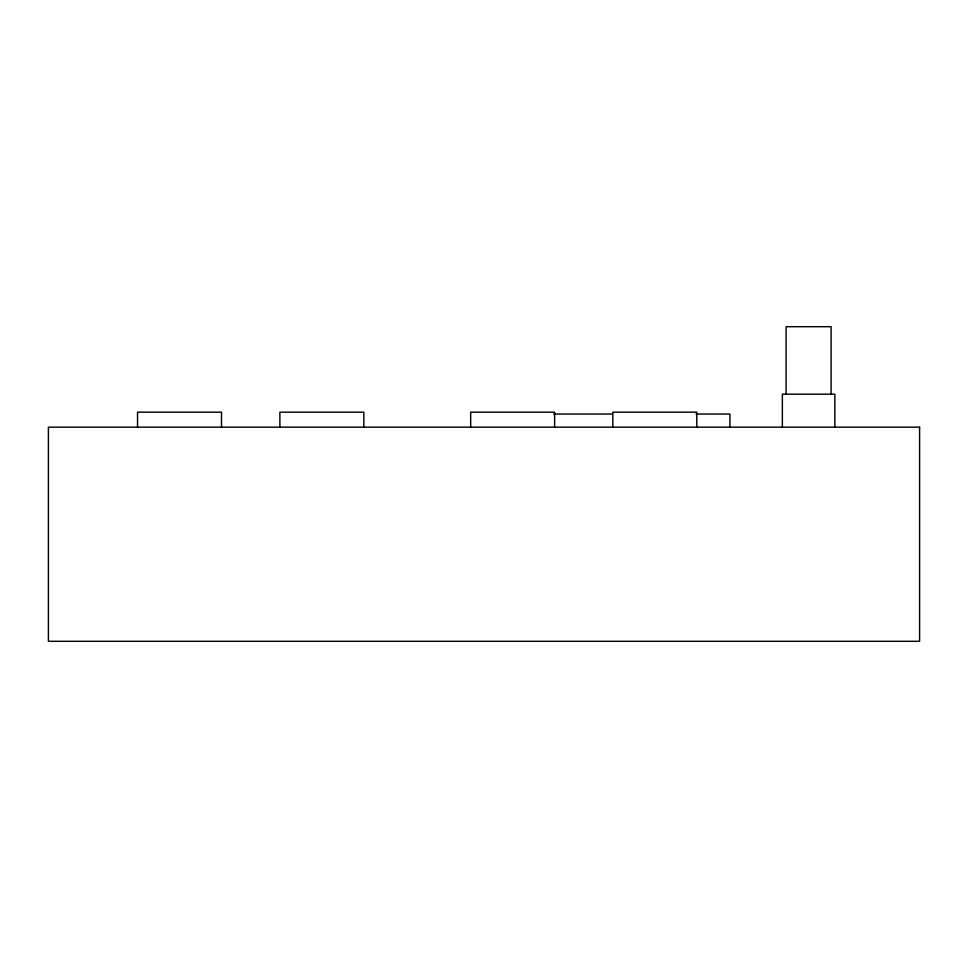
<?xml version="1.0" encoding="UTF-8"?>
<svg xmlns="http://www.w3.org/2000/svg" width="968" height="968" viewBox="0 0 968 968"><rect width="100%" height="100%" fill="white"/><g stroke="black" fill="none" stroke-linecap="round" stroke-linejoin="round"><path stroke-width="1.45" d="M553.732 414.038L612.514 414.038M696.04 414.038L729.92 414.038L729.92 427.166M834.84 427.166L834.84 394.17L782.362 394.17L782.362 427.166M831.101 394.17L831.101 326.7L786.113 326.7L786.113 394.17M696.791 427.166L696.791 412.174L612.817 412.174L612.817 427.166M554.628 427.166L554.628 412.174L470.666 412.174L470.666 427.166M363.847 427.166L363.847 412.174L279.885 412.174L279.885 427.166M221.503 427.166L221.503 412.174L137.541 412.174L137.541 427.166M919.6 427.166L48.4 427.166L48.4 641.3L919.6 641.3L919.6 427.166"/></g></svg>
